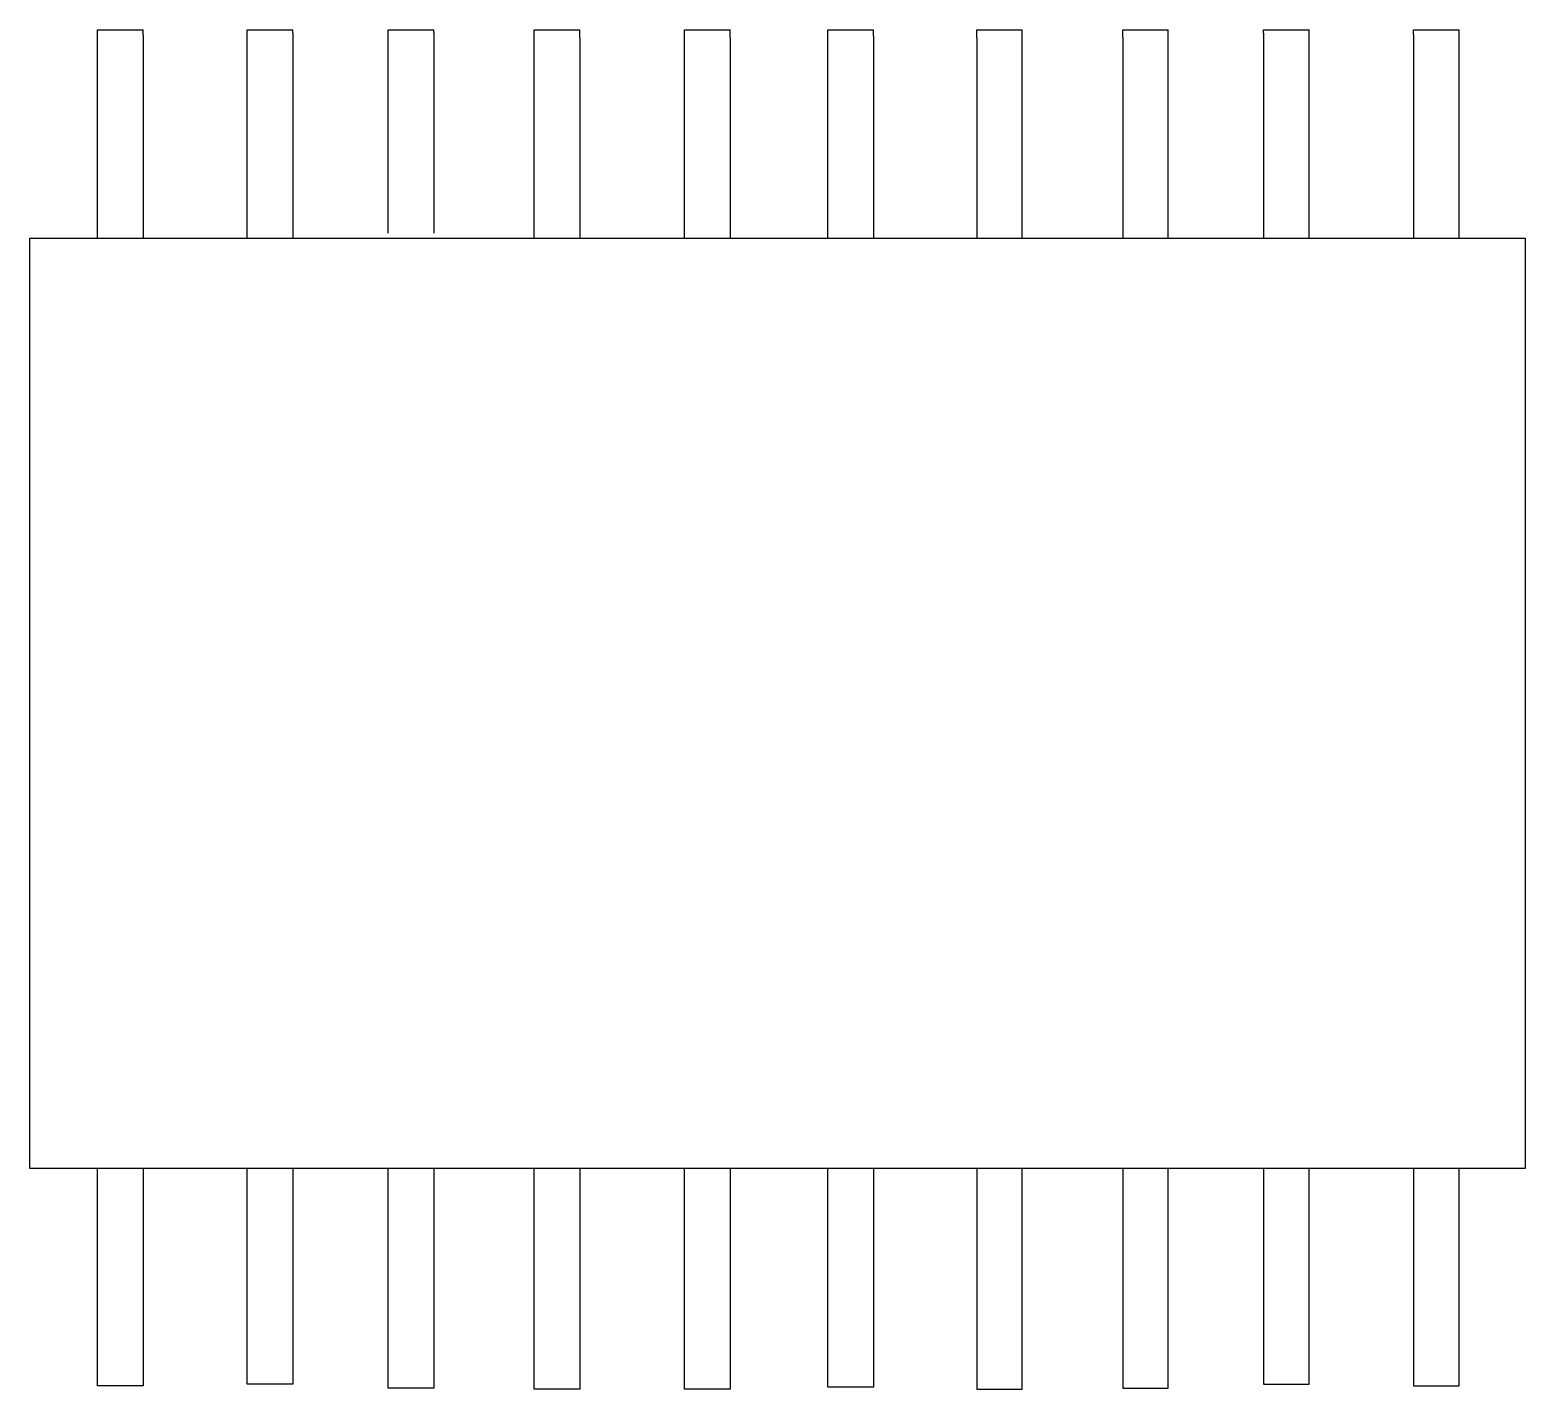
# Model space of a CAD drawing. Header units: millimetres. Extents: x 714.3 to 726.4, y 691.1 to 702.1.
import ezdxf

# ---------------------------------------------------------------- set-up
doc = ezdxf.new("R2010")
doc.units = ezdxf.units.MM

msp = doc.modelspace()

# ---------------------------------------------------------------- linework, layer by layer
for p, q in [((714.858, 702.083), (715.226, 702.083)), ((714.858, 702.043), (714.858, 702.083)), ((715.226, 702.043), (715.226, 702.083)), ((716.066, 702.058), (716.066, 702.083)), ((716.066, 702.083), (716.434, 702.083)), ((716.434, 702.058), (716.434, 702.083)), ((717.203, 702.063), (717.203, 702.083)), ((717.203, 702.083), (717.571, 702.083)), ((717.571, 702.063), (717.571, 702.083)), ((718.381, 702.018), (718.381, 702.083)), ((718.381, 702.083), (718.748, 702.083)), ((718.748, 702.018), (718.748, 702.083)), ((719.593, 702.018), (719.593, 702.083)), ((719.593, 702.083), (719.961, 702.083)), ((719.961, 702.018), (719.961, 702.083)), ((720.749, 702.034), (720.749, 702.083)), ((720.749, 702.083), (721.116, 702.083)), ((721.116, 702.034), (721.116, 702.083)), ((721.95, 702.018), (721.95, 702.083)), ((721.95, 702.083), (722.317, 702.083)), ((722.317, 702.018), (722.317, 702.083)), ((723.127, 702.024), (723.127, 702.083)), ((723.127, 702.083), (723.495, 702.083)), ((723.495, 702.024), (723.495, 702.083)), ((724.264, 702.058), (724.264, 702.083)), ((724.264, 702.083), (724.632, 702.083)), ((724.632, 702.058), (724.632, 702.083)), ((725.472, 702.043), (725.472, 702.083)), ((725.472, 702.083), (725.84, 702.083)), ((725.84, 702.043), (725.84, 702.083)), ((725.84, 702.043), (725.84, 702.043))]:
    msp.add_line(p, q)
for points in [[(714.858, 700.404), (714.858, 702.043)], [(715.226, 702.043), (715.226, 700.404)], [(716.066, 700.404), (716.066, 702.058)], [(716.434, 702.058), (716.434, 700.404)], [(717.203, 700.444), (717.203, 702.063)], [(717.571, 702.063), (717.571, 700.444)], [(718.381, 700.404), (718.381, 702.018)], [(718.748, 702.018), (718.748, 700.404)], [(719.593, 700.404), (719.593, 702.018)], [(719.961, 702.018), (719.961, 700.404)], [(720.749, 700.404), (720.749, 702.034)], [(721.116, 702.034), (721.116, 700.404)], [(721.95, 702.018), (721.95, 700.404)], [(722.317, 700.404), (722.317, 702.018)], [(723.127, 702.024), (723.127, 700.404)], [(723.495, 700.404), (723.495, 702.024)], [(724.264, 702.058), (724.264, 700.404)], [(724.632, 700.404), (724.632, 702.058)], [(725.472, 702.043), (725.472, 700.404)], [(725.84, 700.404), (725.84, 702.043)], [(715.226, 692.904), (715.226, 691.15), (714.858, 691.15), (714.858, 692.904)], [(716.434, 692.904), (716.434, 691.165), (716.066, 691.165), (716.066, 692.904)], [(717.571, 692.904), (717.571, 691.131), (717.203, 691.131), (717.203, 692.904)], [(718.748, 692.904), (718.748, 691.125), (718.381, 691.125), (718.381, 692.904)], [(719.961, 692.904), (719.961, 691.125), (719.593, 691.125), (719.593, 692.904)], [(721.116, 692.904), (721.116, 691.141), (720.749, 691.141), (720.749, 692.904)], [(721.95, 692.904), (721.95, 691.125), (722.317, 691.125), (722.317, 692.904)], [(723.127, 692.904), (723.127, 691.131), (723.495, 691.131), (723.495, 692.904)], [(724.264, 692.904), (724.264, 691.165), (724.632, 691.165), (724.632, 692.904)], [(725.472, 692.904), (725.472, 691.15), (725.84, 691.15), (725.84, 692.904)]]:
    msp.add_lwpolyline(points)
msp.add_lwpolyline([(714.313, 700.404), (726.373, 700.404), (726.373, 692.904), (714.313, 692.904)], close=True)

doc.saveas('drawing.dxf')
